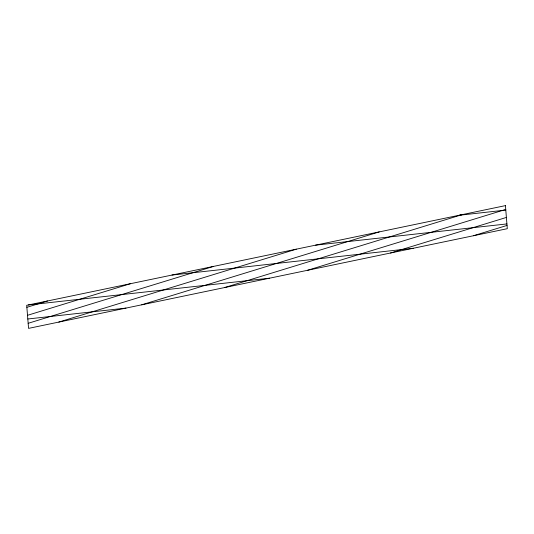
<?xml version="1.0" encoding="UTF-8"?>
<svg xmlns="http://www.w3.org/2000/svg" width="534" height="534" viewBox="0 0 534 534"><rect width="100%" height="100%" fill="white"/><g stroke="black" fill="none" stroke-linecap="round" stroke-linejoin="round"><path stroke-width="0.8" d="M26.86 307.317L47.546 300.969M27.508 315.314L130.463 283.701M28.155 323.304L213.386 266.439M58.8 322.082L296.303 249.171M141.724 304.814L379.22 231.903M224.64 287.552L462.144 214.635M307.557 270.284L505.745 209.441M390.481 253.016L506.392 217.431M473.398 235.748L507.033 225.421M459.213 215.249L505.791 210.076M315.594 245.153L506.913 223.92M171.975 275.057L413.209 248.283M28.355 304.967L269.59 278.187M27.808 318.992L125.971 308.098M505.438 205.623L26.7 305.308L28.562 328.377L507.3 228.692L505.438 205.623"/></g></svg>
